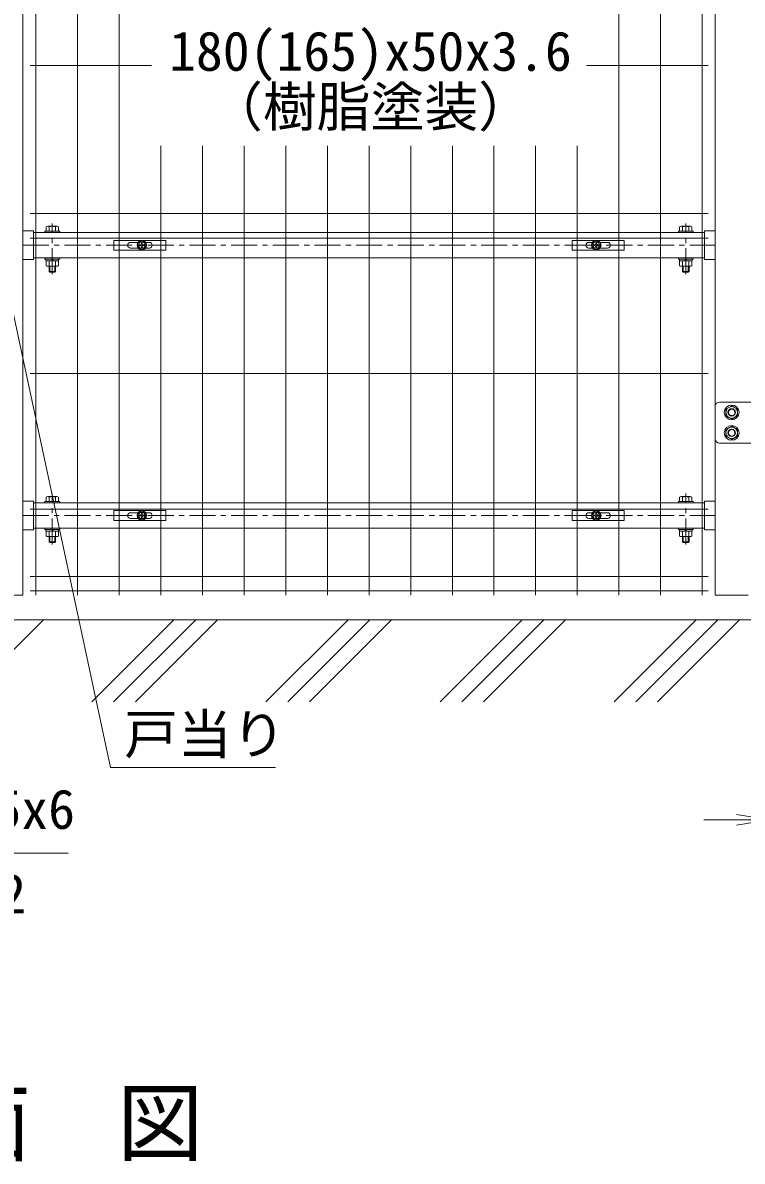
# Model space of a CAD drawing. Units: millimetres, scale not verified. Extents: x -4200 to 4200, y -2970 to 2970.
# Drawn here: x 71 to 948, y -510 to 878 of the extents above; entities that cross this region are included whole.
import ezdxf
from ezdxf.enums import TextEntityAlignment as Align

# ---------------------------------------------------------------- set-up
doc = ezdxf.new("R2010")
doc.units = ezdxf.units.MM
doc.header["$LTSCALE"] = 20
doc.linetypes.add('USER1', pattern=[50.8, 31.75, -6.35, 6.35, -6.35])
for name, color, linetype, lineweight in [('0-0_D-STR-TXT', 7, 'Continuous', 9), ('0-1_D-STR1', 1, 'Continuous', 18), ('0-2_D-STR-DIM', 7, 'Continuous', 9), ('0-3_0', 7, 'Continuous', 9), ('0-5_D-STR3', 3, 'Continuous', 13), ('0-6_Defpoints', 6, 'Continuous', 18), ('0-7_D-BMK', 2, 'USER1', 13), ('0-8_D-STR2', 7, 'Continuous', 9), ('0-B_D-DCR-HCH', 7, 'Continuous', 9), ('0-C_D-BGD', 7, 'Continuous', 9)]:
    doc.layers.add(name, color=color, linetype=linetype, lineweight=lineweight)
doc.styles.add('ＭＳ ゴシック', font='')
doc.styles.get('ＭＳ ゴシック').set_extended_font_data('MS Gothic')

# ---------------------------------------------------------------- blocks, each defined once
blk = doc.blocks.new('U60')
at = {"layer": '0-1_D-STR1'}
for p, q in [((19680, 18300), (19680, 600)), ((36560, 18300), (36560, 600)), ((19680, 9484), (19940, 9484)), ((19940, 9484), (19940, 8786)), ((36300, 9445), (19940, 9445)), ((36300, 9484), (36300, 8786)), ((36560, 9484), (36300, 9484)), ((19940, 8786), (19680, 8786)), ((36300, 8825), (19940, 8825)), ((36300, 8786), (36560, 8786)), ((19940, 2893), (19940, 2195)), ((36300, 2854), (19940, 2854)), ((36560, 2893), (36300, 2893)), ((36300, 2893), (36300, 2195)), ((36300, 2234), (19940, 2234)), ((19940, 2195), (19680, 2195)), ((18880, 600), (19680, 600)), ((36560, 600), (37360, 600))]:
    blk.add_line(p, q, dxfattribs=at)
for points in [[(19680, 2893), (19940, 2893), (19940, 2195)], [(36300, 2893), (36300, 2195), (36560, 2195)]]:
    blk.add_lwpolyline(points, dxfattribs=at)
at = {"layer": '0-5_D-STR3'}
for p, q in [((20220, 9477), (20220, 9445)), ((20220, 9477), (20580, 9477)), ((20220, 9445), (20580, 9445)), ((20250, 9477), (20250, 9586)), ((20550, 9477), (20250, 9477)), ((20512.5, 9597.1), (20287.5, 9597.1)), ((20325, 9477), (20325, 9586)), ((20475, 9477), (20475, 9586)), ((20550, 9477), (20550, 9586)), ((20580, 9477), (20580, 9445)), ((35660, 9477), (35660, 9445)), ((36020, 9477), (35660, 9477)), ((36020, 9445), (35660, 9445)), ((35689.9, 9477), (35689.9, 9586)), ((35689.9, 9477), (35990, 9477)), ((35727.4, 9597.1), (35952.5, 9597.1)), ((35765, 9477), (35765, 9586)), ((35915, 9477), (35915, 9586)), ((35990, 9477), (35990, 9586)), ((36020, 9477), (36020, 9445)), ((20220, 8825), (20220, 8793)), ((20220, 8825), (20580, 8825)), ((20220, 8793), (20580, 8793)), ((20250, 8753), (20250, 8634)), ((20287.5, 8623), (20512.5, 8623)), ((20320, 8497), (20320, 8623)), ((20325, 8753), (20325, 8634)), ((20340, 8477), (20340, 8623)), ((20407.5, 8753), (20384.4, 8793)), ((20421.4, 8753), (20398.3, 8793)), ((20460, 8477), (20460, 8623)), ((20475, 8753), (20475, 8634)), ((20480, 8497), (20480, 8623)), ((20550, 8753), (20550, 8634)), ((20580, 8825), (20580, 8793)), ((35660, 8825), (35660, 8793)), ((36020, 8825), (35660, 8825)), ((36020, 8793), (35660, 8793)), ((35689.9, 8753), (35689.9, 8634)), ((35952.5, 8623), (35727.4, 8623)), ((35760, 8497), (35760, 8623)), ((35765, 8753), (35765, 8634)), ((35780, 8477), (35780, 8623)), ((35818.6, 8753), (35841.7, 8793)), ((35832.5, 8753), (35855.6, 8793)), ((35900, 8477), (35900, 8623)), ((35915, 8753), (35915, 8634)), ((35920, 8497), (35920, 8623)), ((35990, 8753), (35990, 8634)), ((36020, 8825), (36020, 8793)), ((20320, 8497), (20340, 8477)), ((20320, 8497), (20480, 8497)), ((20460, 8477), (20340, 8477)), ((20460, 8477), (20480, 8497)), ((35780, 8477), (35760, 8497)), ((35920, 8497), (35760, 8497)), ((35780, 8477), (35900, 8477)), ((35920, 8497), (35900, 8477)), ((37940, 5310), (36660, 5310)), ((36560, 5210), (36560, 4410)), ((36660, 4310), (37940, 4310)), ((20220, 2886), (20220, 2854)), ((20220, 2886), (20580, 2886)), ((20220, 2854), (20580, 2854)), ((20250, 2886), (20250, 2995)), ((20550, 2886), (20250, 2886)), ((20512.5, 3006.1), (20287.5, 3006.1)), ((20325, 2886), (20325, 2995)), ((20475, 2886), (20475, 2995)), ((20550, 2886), (20550, 2995)), ((20580, 2886), (20580, 2854)), ((35660, 2886), (35660, 2854)), ((36020, 2886), (35660, 2886)), ((36020, 2854), (35660, 2854)), ((35689.9, 2886), (35689.9, 2995)), ((35689.9, 2886), (35990, 2886)), ((35727.4, 3006.1), (35952.5, 3006.1)), ((35765, 2886), (35765, 2995)), ((35915, 2886), (35915, 2995)), ((35990, 2886), (35990, 2995)), ((36020, 2886), (36020, 2854)), ((20220, 2234), (20220, 2202)), ((20220, 2234), (20580, 2234)), ((20580, 2234), (20580, 2202)), ((35660, 2234), (35660, 2202)), ((36020, 2234), (35660, 2234)), ((36020, 2234), (36020, 2202)), ((20220, 2202), (20580, 2202)), ((20250, 2162), (20250, 2043)), ((20287.5, 2032), (20512.5, 2032)), ((20320, 1906), (20320, 2032)), ((20325, 2162), (20325, 2043)), ((20340, 1886), (20340, 2032)), ((20407.5, 2162), (20384.4, 2202)), ((20421.4, 2162), (20398.3, 2202)), ((20460, 1886), (20460, 2032)), ((20475, 2162), (20475, 2043)), ((20480, 1906), (20480, 2032)), ((20550, 2162), (20550, 2043)), ((36020, 2202), (35660, 2202)), ((35689.9, 2162), (35689.9, 2043)), ((35952.5, 2032), (35727.4, 2032)), ((35760, 1906), (35760, 2032)), ((35765, 2162), (35765, 2043)), ((35780, 1886), (35780, 2032)), ((35818.6, 2162), (35841.7, 2202)), ((35832.5, 2162), (35855.6, 2202)), ((35900, 1886), (35900, 2032)), ((35915, 2162), (35915, 2043)), ((35920, 1906), (35920, 2032)), ((35990, 2162), (35990, 2043)), ((20320, 1906), (20340, 1886)), ((20320, 1906), (20480, 1906)), ((20460, 1886), (20340, 1886)), ((20460, 1886), (20480, 1906)), ((35780, 1886), (35760, 1906)), ((35920, 1906), (35760, 1906)), ((35780, 1886), (35900, 1886)), ((35920, 1906), (35900, 1886))]:
    blk.add_line(p, q, dxfattribs=at)
for points in [[(20554, 8753), (20246, 8753), (20246, 8793)], [(20554, 8753), (20554, 8793), (20246, 8793)], [(35686, 8753), (35994, 8753), (35994, 8793)], [(35686, 8753), (35686, 8793), (35994, 8793)], [(20554, 2162), (20246, 2162), (20246, 2202)], [(20554, 2162), (20554, 2202), (20246, 2202)], [(35686, 2162), (35994, 2162), (35994, 2202)], [(35686, 2162), (35686, 2202), (35994, 2202)]]:
    blk.add_lwpolyline(points, dxfattribs=at)
for points in [[(36960, 5222), (36819.7, 5141), (36819.7, 4979), (36960, 4898), (37100.3, 4979), (37100.3, 5141)], [(36960, 4722), (36819.7, 4641), (36819.7, 4479), (36960, 4398), (37100.3, 4479), (37100.3, 4641)]]:
    blk.add_lwpolyline(points, close=True, dxfattribs=at)
for centre, radius in [((36960, 5060), 180), ((36960, 5060), 140.7), ((36960, 5060), 90), ((36960, 5060), 80), ((36960, 4560), 180), ((36960, 4560), 140.7), ((36960, 4560), 90), ((36960, 4560), 80)]:
    blk.add_circle(centre, radius, dxfattribs=at)
for centre, radius, start, end in [((20287.5, 9528), 69.1, 57.13278, 122.86722), ((20400, 9337.2), 259.8, 73.22135, 106.77865), ((20512.5, 9528), 69.1, 57.13278, 122.86722), ((35727.4, 9528), 69.1, 57.13278, 122.86722), ((35840, 9337.2), 259.8, 73.22135, 106.77865), ((35952.5, 9528), 69.1, 57.13278, 122.86722), ((20287.5, 8692.1), 69.1, 237.13278, 302.86722), ((20400, 8882.8), 259.8, 253.22135, 286.77865), ((20512.5, 8692.1), 69.1, 237.13278, 302.86722), ((35727.4, 8692.1), 69.1, 237.13278, 302.86722), ((35840, 8882.8), 259.8, 253.22135, 286.77865), ((35952.5, 8692.1), 69.1, 237.13278, 302.86722), ((36660, 5210), 100, 90, 180), ((36660, 4410), 100, 180, 270), ((20287.5, 2937), 69.1, 57.13278, 122.86722), ((20400, 2746.2), 259.8, 73.22135, 106.77865), ((20512.5, 2937), 69.1, 57.13278, 122.86722), ((35727.4, 2937), 69.1, 57.13278, 122.86722), ((35840, 2746.2), 259.8, 73.22135, 106.77865), ((35952.5, 2937), 69.1, 57.13278, 122.86722), ((20287.5, 2101.1), 69.1, 237.13278, 302.86722), ((20400, 2291.8), 259.8, 253.22135, 286.77865), ((20512.5, 2101.1), 69.1, 237.13278, 302.86722), ((35727.4, 2101.1), 69.1, 237.13278, 302.86722), ((35840, 2291.8), 259.8, 253.22135, 286.77865), ((35952.5, 2101.1), 69.1, 237.13278, 302.86722)]:
    blk.add_arc(centre, radius, start, end, dxfattribs=at)
at = {"layer": '0-6_Defpoints'}
for centre in [(22580, 9135), (33660, 9135), (22580, 2544), (33660, 2544)]:
    blk.add_circle(centre, 80, dxfattribs=at)
at = {"layer": '0-7_D-BMK'}
for p, q in [((20400, 8428), (20400, 9669.8)), ((35840, 8428), (35840, 9669.8)), ((19680, 9135), (36560, 9135)), ((20400, 1837), (20400, 3078.8)), ((35840, 1837), (35840, 3078.8)), ((19680, 2544), (36560, 2544))]:
    blk.add_line(p, q, dxfattribs=at)
blk = doc.blocks.new('A$C1aa64d16')
at = {"layer": '0-5_D-STR3'}
for p, q in [((-679.7, 120), (590.3, 120)), ((-679.7, -120), (-679.7, 120)), ((-274.7, 70), (-91.2, 70)), ((-37.1, 8.4), (-63, 7.9)), ((-63, 7.9), (-63, -7.9)), ((-7.9, 63), (-8.4, 37.1)), ((-7.9, 63), (7.9, 63)), ((7.9, 63), (8.4, 37.1)), ((37.1, 8.4), (63, 7.9)), ((63, 7.9), (63, -7.9)), ((91.2, 70), (185.3, 70)), ((-274.7, -70), (-91.2, -70)), ((-37.1, -8.4), (-63, -7.9)), ((-7.9, -63), (-8.4, -37.1)), ((37.1, -8.4), (63, -7.9)), ((91.2, -70), (185.3, -70))]:
    blk.add_line(p, q, dxfattribs=at)
for points in [[(-679.7, -120), (590.3, -120), (590.3, 120)], [(-7.9, -63), (7.9, -63), (8.4, -37.1)]]:
    blk.add_lwpolyline(points, dxfattribs=at)
for radius in [115, 105]:
    blk.add_circle((0, 0), radius, dxfattribs=at)
for centre, radius, start, end in [((-274.7, 0), 70, 90, 270), ((-38.1, 38.1), 29.8, 270, 0), ((38.1, 38.1), 29.8, 180, 270), ((185.3, 0), 70, 270, 90), ((-38.1, -38.1), 29.8, 0, 90), ((38.1, -38.1), 29.8, 90, 180)]:
    blk.add_arc(centre, radius, start, end, dxfattribs=at)
blk = doc.blocks.new('A$Cf29bf4b8')
at = {"layer": '0-5_D-STR3'}
for p, q in [((-590.3, 120), (679.7, 120)), ((-590.3, -120), (-590.3, 120)), ((-185.3, 70), (-91.2, 70)), ((-37.1, 8.4), (-63, 7.9)), ((-63, 7.9), (-63, -7.9)), ((-7.9, 63), (-8.4, 37.1)), ((-7.9, 63), (7.9, 63)), ((7.9, 63), (8.4, 37.1)), ((37.1, 8.4), (63, 7.9)), ((63, 7.9), (63, -7.9)), ((91.2, 70), (274.7, 70)), ((-185.3, -70), (-91.2, -70)), ((-37.1, -8.4), (-63, -7.9)), ((-7.9, -63), (-8.4, -37.1)), ((37.1, -8.4), (63, -7.9)), ((91.2, -70), (274.7, -70))]:
    blk.add_line(p, q, dxfattribs=at)
for points in [[(-590.3, -120), (679.7, -120), (679.7, 120)], [(-7.9, -63), (7.9, -63), (8.4, -37.1)]]:
    blk.add_lwpolyline(points, dxfattribs=at)
for radius in [115, 105]:
    blk.add_circle((0, 0), radius, dxfattribs=at)
for centre, radius, start, end in [((-185.3, 0), 70, 90, 270), ((-38.1, 38.1), 29.8, 270, 0), ((38.1, 38.1), 29.8, 180, 270), ((274.7, 0), 70, 270, 90), ((-38.1, -38.1), 29.8, 0, 90), ((38.1, -38.1), 29.8, 90, 180)]:
    blk.add_arc(centre, radius, start, end, dxfattribs=at)
blk = doc.blocks.new('_Open')
at = {"layer": '0-3_0'}
blk.add_line((-20, 3.33), (0, 0), dxfattribs=at)
blk.add_lwpolyline([(-20, -3.33), (0, 0), (-20, 0)], dxfattribs=at)
blk = doc.blocks.new('MLeader3')
at = {"layer": '0-0_D-STR-TXT'}
blk.add_line((-881.44, 113.86), (-899.27, 150.28), dxfattribs=at)
for points in [[(-870.59, 121.61), (-899.27, 150.28), (-876.02, 117.73)], [(-876.02, 117.73), (-695.97, -134.33), (78.86, -134.33), (126.06, -134.33)]]:
    blk.add_lwpolyline(points, dxfattribs=at)

msp = doc.modelspace()

# ---------------------------------------------------------------- linework, layer by layer
at = {"layer": '0-0_D-STR-TXT'}
msp.add_lwpolyline([(378.87, -29.55), (177.81, -29.55), (19.67, 707.17)], dxfattribs=at)
at = {"layer": '0-2_D-STR-DIM'}
msp.add_line((940.73, -93.55), (900.73, -93.55), dxfattribs=at)
at = {"layer": '0-8_D-STR2'}
for p, q in [((86.57, 1150.28), (86.57, 180.28)), ((137.34, 1150.28), (137.34, 180.28)), ((188.11, 1150.28), (188.11, 180.28)), ((797.35, 1150.28), (797.35, 180.28)), ((848.12, 1150.28), (848.12, 180.28)), ((898.89, 1150.28), (898.89, 180.28)), ((79.57, 826.03), (227.53, 826.03)), ((757.94, 826.03), (905.89, 826.03)), ((238.88, 728.18), (238.88, 180.28)), ((289.65, 728.18), (289.65, 180.28)), ((340.42, 728.18), (340.42, 180.28)), ((391.19, 728.18), (391.19, 180.28)), ((441.96, 728.18), (441.96, 180.28)), ((492.73, 728.18), (492.73, 180.28)), ((543.5, 728.18), (543.5, 180.28)), ((594.27, 728.18), (594.27, 180.28)), ((645.04, 728.18), (645.04, 180.28)), ((695.81, 728.18), (695.81, 180.28)), ((746.58, 728.18), (746.58, 180.28)), ((79.57, 645.78), (905.89, 645.78)), ((79.57, 615.78), (905.89, 615.78)), ((79.57, 450.53), (905.89, 450.53)), ((79.57, 285.28), (905.89, 285.28)), ((79.57, 203.27), (905.89, 203.27)), ((79.57, 185.68), (905.89, 185.68))]:
    msp.add_line(p, q, dxfattribs=at)
at = {"layer": '0-B_D-DCR-HCH'}
for p, q in [((10.73, 65.13), (95.89, 150.28)), ((154.99, 50.28), (254.99, 150.28)), ((181.5, 50.28), (281.5, 150.28)), ((208.02, 50.28), (308.02, 150.28)), ((367.12, 50.28), (467.12, 150.28)), ((393.63, 50.28), (493.63, 150.28)), ((420.15, 50.28), (520.15, 150.28)), ((579.25, 50.28), (679.25, 150.28)), ((605.77, 50.28), (705.77, 150.28)), ((632.28, 50.28), (732.28, 150.28)), ((791.38, 50.28), (891.38, 150.28)), ((817.9, 50.28), (917.9, 150.28)), ((844.41, 50.28), (944.41, 150.28))]:
    msp.add_line(p, q, dxfattribs=at)
at = {"layer": '0-C_D-BGD'}
msp.add_line((1406.42, 150.28), (6.73, 150.28), dxfattribs=at)

# ---------------------------------------------------------------- block references
at = {"layer": '0-0_D-STR-TXT'}
msp.add_blockref('MLeader3', (0, 0), dxfattribs=at)
at = {"layer": '0-2_D-STR-DIM'}
for name, p, xscale, yscale in [('U60', (-913.27, 150.28), 0.05, 0.05), ('A$C1aa64d16', (215.73, 607.03), 0.05, 0.05), ('A$Cf29bf4b8', (769.73, 607.03), 0.05, 0.05), ('A$C1aa64d16', (215.73, 277.48), 0.05, 0.05), ('A$Cf29bf4b8', (769.73, 277.48), 0.05, 0.05), ('_Open', (980.73, -93.55), 2, 2)]:
    msp.add_blockref(name, p, dxfattribs=dict(at, xscale=xscale, yscale=yscale))

# ---------------------------------------------------------------- texts
at = {"layer": '0-0_D-STR-TXT', "style": 'ＭＳ ゴシック'}
for s, height, p in [('180(165)x50x3.6', 48.09, (249.08, 805.36)), ('（樹脂塗装）', 48.09, (297.81, 737.45)), ('戸当り', 48.09, (194.27, -27.51)), ('ベースプレート 2-150x65x6', 48.09, (-684.64, -118.93)), ('他穿孔めねじアンカーM12', 48.09, (-679.31, -221.95)), ('正\u3000面\u3000図', 76.98, (-234.16, -524.48))]:
    msp.add_text(s, height=height, dxfattribs=at).set_placement(p, align=Align.BOTTOM_LEFT)

doc.saveas('drawing.dxf')
